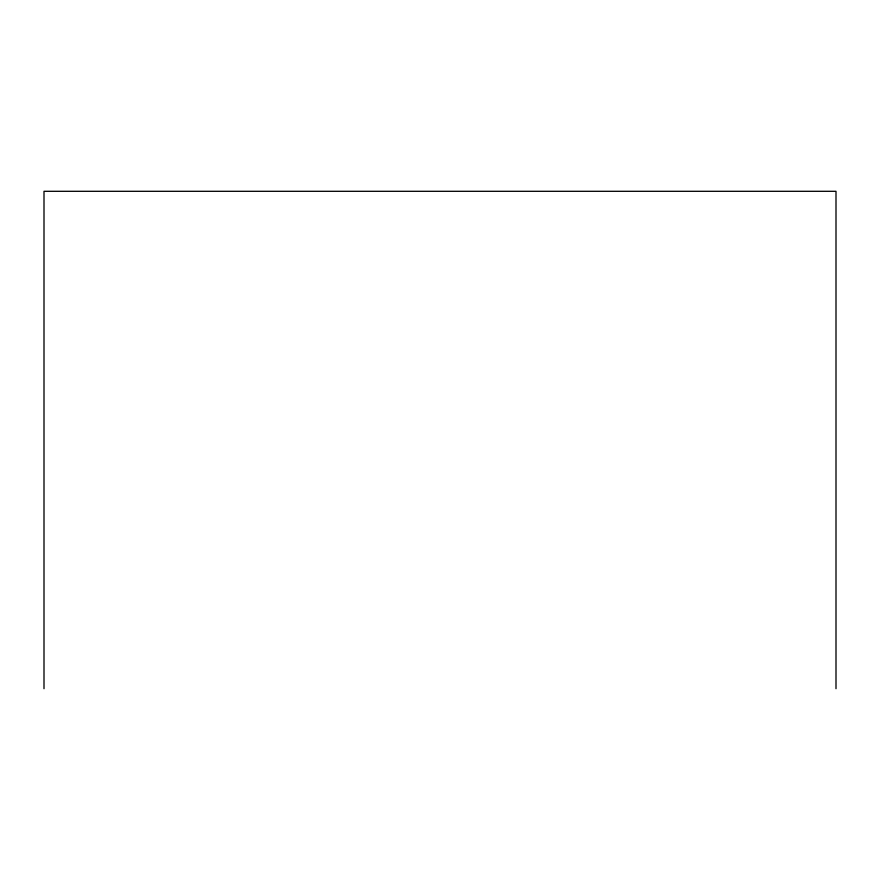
<?xml version="1.0" encoding="UTF-8"?>
<svg xmlns="http://www.w3.org/2000/svg" width="880" height="880" viewBox="0 0 880 880"><rect width="100%" height="100%" fill="white"/><g stroke="black" fill="none" stroke-linecap="round" stroke-linejoin="round"><path stroke-width="1.32" d="M836 688.699L836 191.301L44 191.301L44 688.699"/></g></svg>
